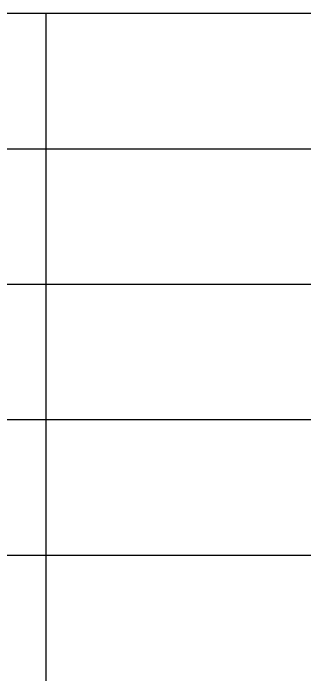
# Model space of a CAD drawing. Header units: inches. Extents: x 8 to 892, y 8 to 602.
# Drawn here: x 690.49 to 703.41, y 30.38 to 59.68 of the extents above; entities that cross this region are included whole.
import ezdxf

# ---------------------------------------------------------------- set-up
doc = ezdxf.new("R2010")
doc.units = ezdxf.units.IN
doc.layers.add('1', color=7, linetype='Continuous')

msp = doc.modelspace()

# ---------------------------------------------------------------- linework, layer by layer
at = {"layer": '1', "color": 7}
for p, q in [((665.932, 53.681), (727.932, 53.681)), ((673.932, 47.681), (727.932, 47.681)), ((665.932, 41.681), (727.932, 41.681)), ((673.932, 35.681), (727.932, 35.681))]:
    msp.add_line(p, q, dxfattribs=at)
for points in [[(665.932, 59.681), (845.932, 59.681)], [(691.932, 59.681), (691.932, 17.681)]]:
    msp.add_lwpolyline(points, dxfattribs=at)

doc.saveas('drawing.dxf')
